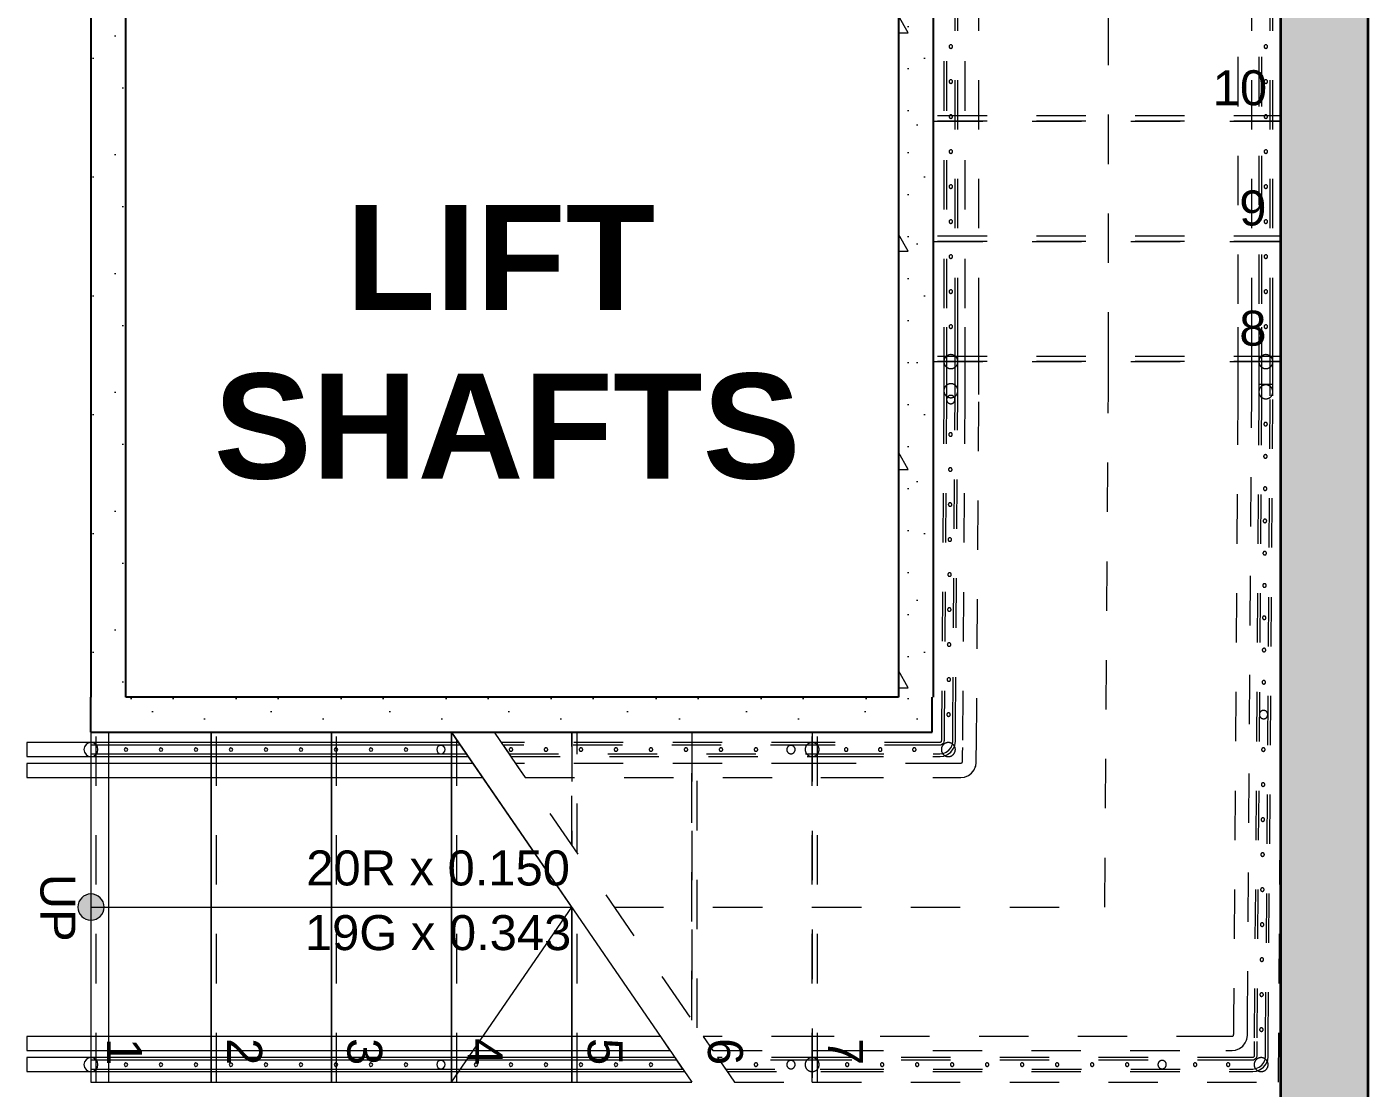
# Model space of a CAD drawing. Header units: millimetres. Extents: x -100675 to 28000, y -21133 to 42228.
# Drawn here: x -55198 to -51366, y 6027 to 9059 of the extents above; entities that cross this region are included whole.
import ezdxf

# ---------------------------------------------------------------- set-up
doc = ezdxf.new("R2010")
doc.units = ezdxf.units.MM
doc.header["$MEASUREMENT"] = 0
for name, pattern in [('Dense Dotted', [176.388884, 0, -176.388884]), ('Small Dashed', [282.222222, 141.111111, -141.111111]), ('Wipeout_Contour', [1000, 0, -1000])]:
    doc.linetypes.add(name, pattern=pattern)
for name, color, linetype, lineweight, true_color in [('New_Annotation - Text_Pen_No__86', 7, 'Continuous', 20, 0x5555ff), ('New_Interior - Stair & Railing_Pen_No__91', 171, 'Continuous', 13, 0xaaaaff), ('New_Structural - Bearing_Pen_No__169', 7, 'Continuous', 13, 0x68b353), ('New_Structural - Bearing_Pen_No__170', 7, 'Continuous', 13, 0x9f9f00), ('New_Structural - Stair & Railing_Pen_No__71', 171, 'Continuous', 20, 0xaaaaff), ('New_Structural - Stair & Railing_Pen_No__91', 171, 'Continuous', 13, 0xaaaaff)]:
    doc.layers.add(name, color=color, linetype=linetype, lineweight=lineweight, true_color=true_color)
for name, color, linetype in [('New_Interior - Stair & Railing', 7, 'Continuous'), ('New_Structural - Bearing', 7, 'Continuous'), ('New_Structural - Stair & Railing', 7, 'Continuous')]:
    doc.layers.add(name, color=color, linetype=linetype)
for name, color, linetype, lineweight in [('New_Interior - Stair & Railing_Pen_No__11', 171, 'Continuous', 18), ('New_Structural - Bearing_Pen_No__27', 7, 'Continuous', 35), ('New_Structural - Bearing_Pen_No__47', 7, 'Continuous', 25), ('New_Structural - Stair & Railing_Pen_No__11', 171, 'Continuous', 18)]:
    doc.layers.add(name, color=color, linetype=linetype, lineweight=lineweight)
doc.styles.add('GENERATED_STYLE_1', font='arial.ttf')
doc.styles.add('GENERATED_STYLE_2', font='arial.ttf')
pattern_1 = [(0, (0, 0), (0, 623.538), [60, -300]), (0, (180, 311.8), (0, 623.538), [60, -300]), (60, (0, 0), (-540, 311.769), [60, -300]), (60, (360, 0), (-540, 311.769), [60, -300]), (120, (60, 0), (540, 311.769), [60, -300]), (120, (420, 0), (540, 311.769), [60, -300]), (0, (0, 60), (0, 120), [0, -120, 0, -180]), (45, (60, 60), (-84.85282, 84.85282), [0, -90, 0, -150])]

# ---------------------------------------------------------------- blocks, each defined once
blk = doc.blocks.new('Stair_1')
at = {"layer": 'New_Structural - Stair & Railing_Pen_No__71', "linetype": 'Continuous', "lineweight": 20, "true_color": 0xaaaaff}
blk.add_hatch(color=161, dxfattribs=at).paths.add_polyline_path([(-55015, 6507, 1), (-55015, 6582, 1)])
at = {"layer": 'New_Structural - Stair & Railing_Pen_No__11', "color": 171, "linetype": 'Continuous', "lineweight": 18}
for p, q in [((-54671.6, 7044.5), (-55015, 7044.5)), ((-55015, 7044.5), (-55015, 6044.5)), ((-54671.6, 6044.5), (-54671.6, 7044.5)), ((-54328.2, 7044.5), (-54671.6, 7044.5)), ((-54671.6, 7044.5), (-54671.6, 6044.5)), ((-54328.2, 6044.5), (-54328.2, 7044.5)), ((-53984.8, 7044.5), (-54328.2, 7044.5)), ((-54328.2, 7044.5), (-54328.2, 6044.5)), ((-53984.8, 6044.5), (-53984.8, 7044.5)), ((-53984.8, 7044.5), (-53984.8, 6044.5)), ((-53984.8, 7044.5), (-53297.9, 6044.5)), ((-53641.3, 6544.5), (-53984.8, 7044.5)), ((-55015, 6544.5), (-54671.6, 6544.5)), ((-54671.6, 6544.5), (-53641.3, 6544.5)), ((-53984.8, 6044.5), (-53641.3, 6544.5)), ((-53641.3, 6044.5), (-53641.3, 6544.5)), ((-53641.3, 6544.5), (-53641.3, 6044.5)), ((-55015, 6044.5), (-54671.6, 6044.5)), ((-54671.6, 6044.5), (-54328.2, 6044.5)), ((-54328.2, 6044.5), (-53984.8, 6044.5)), ((-53984.8, 6044.5), (-53641.3, 6044.5)), ((-53641.3, 6044.5), (-53297.9, 6044.5))]:
    blk.add_line(p, q, dxfattribs=at)
at = {"layer": 'New_Structural - Stair & Railing_Pen_No__11', "color": 171, "linetype": 'Continuous', "lineweight": 18, "flags": 128}
blk.add_lwpolyline([(-55015, 6507, 1), (-55015, 6582, 1)], format="xyb", close=True, dxfattribs=at)
at = {"layer": 'New_Structural - Stair & Railing_Pen_No__91', "color": 161, "linetype": 'Small Dashed', "lineweight": 13, "true_color": 0xaaaaff}
for p, q in [((-52108.1, 8102.7), (-52108.1, 9819.8)), ((-52608.1, 9133), (-52608.1, 8789.6)), ((-51608.1, 8789.6), (-51608.1, 9133)), ((-51608.1, 8804.6), (-52608.1, 8804.6)), ((-51608.1, 8789.6), (-52608.1, 8789.6)), ((-52608.1, 8789.6), (-52608.1, 8446.2)), ((-52608.1, 8789.6), (-51608.1, 8789.6)), ((-51608.1, 8446.2), (-51608.1, 8789.6)), ((-51608.1, 8461.2), (-52608.1, 8461.2)), ((-51608.1, 8446.2), (-52608.1, 8446.2)), ((-52608.1, 8446.2), (-52608.1, 8102.7)), ((-52608.1, 8446.2), (-51608.1, 8446.2)), ((-51608.1, 8102.7), (-51608.1, 8446.2)), ((-51608.1, 8117.7), (-52608.1, 8117.7)), ((-51608.1, 8102.7), (-52608.1, 8102.7)), ((-52608.1, 8102.7), (-52608.1, 8019.8)), ((-52608.1, 8102.7), (-51608.1, 8102.7)), ((-52108.1, 8018), (-52108.1, 8102.7)), ((-51608.1, 8016.3), (-51608.1, 8102.7)), ((-52608.1, 8019.8), (-52615, 7044.5)), ((-52118.5, 6544.5), (-52108.1, 8018)), ((-51622, 6044.5), (-51608.1, 8016.3)), ((-55000, 6044.5), (-55000, 7044.5)), ((-54656.6, 6044.5), (-54656.6, 7044.5)), ((-54313.2, 6044.5), (-54313.2, 7044.5)), ((-53969.8, 6044.5), (-53969.8, 7022.6)), ((-53641.3, 7044.5), (-53863.4, 7044.5)), ((-53863.4, 7044.5), (-53176.6, 6044.5)), ((-53641.3, 6721.1), (-53641.3, 7044.5)), ((-53297.9, 7044.5), (-53641.3, 7044.5)), ((-53641.3, 7044.5), (-53641.3, 6721.1)), ((-53626.3, 6699.3), (-53626.3, 7044.5)), ((-53297.9, 6221.1), (-53297.9, 7044.5)), ((-52954.5, 7044.5), (-53297.9, 7044.5)), ((-53297.9, 7044.5), (-53297.9, 6221.1)), ((-53282.9, 6199.3), (-53282.9, 7044.5)), ((-52954.5, 6044.5), (-52954.5, 7044.5)), ((-52615, 7044.5), (-52954.5, 7044.5)), ((-52954.5, 7044.5), (-52954.5, 6044.5)), ((-52939.5, 6044.5), (-52939.5, 7044.5)), ((-53626.3, 6044.5), (-53626.3, 6522.6)), ((-53520, 6544.5), (-52954.5, 6544.5)), ((-52954.5, 6544.5), (-52118.5, 6544.5)), ((-53176.6, 6044.5), (-52954.5, 6044.5)), ((-52954.5, 6044.5), (-51622, 6044.5))]:
    blk.add_line(p, q, dxfattribs=at)
at = {"layer": 'New_Structural - Stair & Railing_Pen_No__91', "color": 161, "linetype": 'Continuous', "lineweight": 13, "true_color": 0xaaaaff}
for p, q in [((-53984.8, 7044.5), (-54965, 7044.5)), ((-54965, 7044.5), (-54965, 6044.5)), ((-54965, 6044.5), (-53297.9, 6044.5))]:
    blk.add_line(p, q, dxfattribs=at)
at = {"layer": 'New_Structural - Stair & Railing_Pen_No__71', "color": 161, "lineweight": 20, "true_color": 0xaaaaff, "char_height": 100, "style": 'GENERATED_STYLE_1'}
for s, insert, attachment_point in [('\\A1;{\\pql;\\fArial|b0|i0|c0|p34;10}', (-51809.9, 8884.4), 4), ('\\A1;{\\pql;\\fArial|b0|i0|c0|p34;9}', (-51734, 8541), 4), ('\\A1;{\\pql;\\fArial|b0|i0|c0|p34;8}', (-51734, 8197.6), 4), ('\\A1;{\\pqc;\\pt0,7100;\\fArial|b0|i0|c0|p34;20R x \\fArial|b0|i0|c0|p34;0.150\\fArial|b0|i0|c0|p34;\\A1{\\H.66x;\\S^  ;}\\fArial|b0|i0|c0|p34;\\fArial|b0|i0|c0|p34;\\fArial|b0|i0|c0|p34;\\fArial|b0|i0|c0|p34;\\A1{\\H.66x;\\S^  ;}\\fArial|b0|i0|c0|p34;\\fArial|b0|i0|c0|p34;\\fArial|b0|i0|c0|p34;\\fArial|b0|i0|c0|p34;\\A1{\\H.66x;\\S^  ;}\\fArial|b0|i0|c0|p34;}', (-53984.8, 6577.1), 8), ('\\A1;{\\pqc;\\pt0,7100;\\fArial|b0|i0|c0|p34;19G x \\fArial|b0|i0|c0|p34;0.343\\fArial|b0|i0|c0|p34;\\A1{\\H.66x;\\S^  ;}\\fArial|b0|i0|c0|p34;\\fArial|b0|i0|c0|p34;\\fArial|b0|i0|c0|p34;\\fArial|b0|i0|c0|p34;\\A1{\\H.66x;\\S^  ;}\\fArial|b0|i0|c0|p34;\\fArial|b0|i0|c0|p34;\\fArial|b0|i0|c0|p34;\\fArial|b0|i0|c0|p34;\\A1{\\H.66x;\\S^  ;}\\fArial|b0|i0|c0|p34;}', (-53984.8, 6521.6), 2)]:
    blk.add_mtext(s, dxfattribs=dict(at, insert=insert, attachment_point=attachment_point))
at = {"layer": 'New_Structural - Stair & Railing_Pen_No__71', "color": 161, "lineweight": 20, "true_color": 0xaaaaff, "char_height": 100, "attachment_point": 4, "rotation": 270, "style": 'GENERATED_STYLE_1'}
for s, insert in [('\\A1;{\\pql;\\fArial|b0|i0|c0|p34;UP}', (-55110.1, 6639.6)), ('\\A1;{\\pql;\\fArial|b0|i0|c0|p34;1}', (-54919.3, 6170.4)), ('\\A1;{\\pql;\\fArial|b0|i0|c0|p34;2}', (-54575.9, 6170.4)), ('\\A1;{\\pql;\\fArial|b0|i0|c0|p34;3}', (-54233.3, 6170.4)), ('\\A1;{\\pql;\\fArial|b0|i0|c0|p34;4}', (-53889, 6170.4)), ('\\A1;{\\pql;\\fArial|b0|i0|c0|p34;5}', (-53546.5, 6170.4)), ('\\A1;{\\pql;\\fArial|b0|i0|c0|p34;6}', (-53203, 6170.4)), ('\\A1;{\\pql;\\fArial|b0|i0|c0|p34;7}', (-52858.8, 6170.4))]:
    blk.add_mtext(s, dxfattribs=dict(at, insert=insert))
blk = doc.blocks.new('Wall_1', base_point=(-55015, 7044.5))
at = {"color": 254, "linetype": 'Wipeout_Contour', "lineweight": 0, "ltscale": 166318.437731}
blk.add_wipeout([(-55015, 7144.5), (-55015, 7044.5), (-54915, 7144.5)], dxfattribs=at).dxf.layer = 'New_Structural - Bearing'
at = {"layer": 'New_Structural - Bearing_Pen_No__169', "linetype": 'Continuous', "lineweight": 13, "true_color": 0x68b353}
h = blk.add_hatch(dxfattribs=at)
h.set_pattern_fill('Structural_Concrete', color=85, style=0, pattern_type=2)
h.set_pattern_definition(pattern_1)
h.paths.add_polyline_path([(-55015, 7144.5), (-55015, 7044.5), (-54915, 7144.5)])
at = {"color": 254, "linetype": 'Wipeout_Contour', "lineweight": 0, "ltscale": 166207.323171}
blk.add_wipeout([(-54915, 7144.5), (-55015, 7044.5), (-54915, 7044.5)], dxfattribs=at).dxf.layer = 'New_Structural - Bearing'
at = {"layer": 'New_Structural - Bearing_Pen_No__169', "linetype": 'Continuous', "lineweight": 13, "true_color": 0x68b353}
h = blk.add_hatch(dxfattribs=at)
h.set_pattern_fill('Structural_Concrete', color=85, style=0, pattern_type=2)
h.set_pattern_definition(pattern_1)
h.paths.add_polyline_path([(-54915, 7144.5), (-55015, 7044.5), (-54915, 7044.5)])
at = {"layer": 'New_Structural - Bearing_Pen_No__47', "color": 7, "linetype": 'Continuous', "lineweight": 25, "flags": 128}
blk.add_lwpolyline([(-55015, 7044.5), (-55015, 7144.5)], dxfattribs=at)
at = {"color": 254, "linetype": 'Wipeout_Contour', "lineweight": 0, "ltscale": 216917.403715}
blk.add_wipeout([(-54915, 7044.5), (-52611.1, 7044.5), (-52611.1, 7144.5), (-54915, 7144.5)], dxfattribs=at).dxf.layer = 'New_Structural - Bearing'
at = {"layer": 'New_Structural - Bearing_Pen_No__169', "linetype": 'Continuous', "lineweight": 13, "true_color": 0x68b353}
h = blk.add_hatch(dxfattribs=at)
h.set_pattern_fill('Structural_Concrete', color=85, style=0, pattern_type=2)
h.set_pattern_definition(pattern_1)
h.paths.add_polyline_path([(-54915, 7044.5), (-52611.1, 7044.5), (-52611.1, 7144.5), (-54915, 7144.5)])
at = {"layer": 'New_Structural - Bearing_Pen_No__47', "color": 7, "linetype": 'Continuous', "lineweight": 25, "flags": 128}
for points in [[(-52708.1, 7144.5), (-54915, 7144.5)], [(-52611.1, 7044.5), (-52611.1, 7144.5)], [(-55015, 7044.5), (-52611.1, 7044.5)]]:
    blk.add_lwpolyline(points, dxfattribs=at)
blk = doc.blocks.new('Wall_3', base_point=(-55015, 9444.5))
at = {"color": 254, "linetype": 'Wipeout_Contour', "lineweight": 0, "ltscale": 222361.994056}
blk.add_wipeout([(-54915, 7144.5), (-54915, 9344.5), (-55015, 9344.5), (-55015, 7144.5)], dxfattribs=at).dxf.layer = 'New_Structural - Bearing'
at = {"layer": 'New_Structural - Bearing_Pen_No__169', "linetype": 'Continuous', "lineweight": 13, "true_color": 0x68b353}
h = blk.add_hatch(dxfattribs=at)
h.set_pattern_fill('Structural_Concrete', color=85, style=0, pattern_type=2)
h.set_pattern_definition(pattern_1)
h.paths.add_polyline_path([(-54915, 7144.5), (-54915, 9344.5), (-55015, 9344.5), (-55015, 7144.5)])
at = {"layer": 'New_Structural - Bearing_Pen_No__47', "color": 7, "linetype": 'Continuous', "lineweight": 25, "flags": 128}
for points in [[(-55015, 9344.5), (-55015, 7144.5)], [(-54915, 7144.5), (-54915, 9344.5)]]:
    blk.add_lwpolyline(points, dxfattribs=at)
blk = doc.blocks.new('Wall_4', base_point=(-52708.1, 9444.5))
at = {"color": 254, "linetype": 'Wipeout_Contour', "lineweight": 0, "ltscale": 213242.802994}
blk.add_wipeout([(-52708.1, 9344.5), (-52708.1, 7144.5), (-52608.1, 7144.5), (-52608.1, 9344.5)], dxfattribs=at).dxf.layer = 'New_Structural - Bearing'
at = {"layer": 'New_Structural - Bearing_Pen_No__169', "linetype": 'Continuous', "lineweight": 13, "true_color": 0x68b353}
h = blk.add_hatch(dxfattribs=at)
h.set_pattern_fill('Structural_Concrete', color=85, style=0, pattern_type=2)
h.set_pattern_definition(pattern_1)
h.paths.add_polyline_path([(-52708.1, 9344.5), (-52708.1, 7144.5), (-52608.1, 7144.5), (-52608.1, 9344.5)])
at = {"layer": 'New_Structural - Bearing_Pen_No__47', "color": 7, "linetype": 'Continuous', "lineweight": 25, "flags": 128}
for points in [[(-52708.1, 9344.5), (-52708.1, 7144.5)], [(-52608.1, 7144.5), (-52608.1, 9344.5)]]:
    blk.add_lwpolyline(points, dxfattribs=at)
blk = doc.blocks.new('Wall_22', base_point=(-51615.8, 19694.5))
at = {"color": 254, "linetype": 'Wipeout_Contour', "lineweight": 0, "ltscale": 209874.548402}
blk.add_wipeout([(-51615.8, 5157.7), (-51365.8, 5157.7), (-51365.8, 13332.2), (-51615.8, 13332.2)], dxfattribs=at).dxf.layer = 'New_Structural - Bearing'
at = {"layer": 'New_Structural - Bearing_Pen_No__170', "linetype": 'Continuous', "lineweight": 13, "true_color": 0x9f9f00}
h = blk.add_hatch(dxfattribs=at)
h.set_pattern_fill('Structural_Concrete', color=54, style=0, pattern_type=2)
h.set_pattern_definition(pattern_1)
h.paths.add_polyline_path([(-51615.8, 5157.7), (-51365.8, 5157.7), (-51365.8, 13332.2), (-51615.8, 13332.2)])
at = {"layer": 'New_Structural - Bearing_Pen_No__27', "color": 7, "linetype": 'Continuous', "lineweight": 35, "flags": 128}
for points in [[(-51365.8, 5157.7), (-51365.8, 13332.2)], [(-51615.8, 12853), (-51615.8, 5157.7)]]:
    blk.add_lwpolyline(points, dxfattribs=at)
blk = doc.blocks.new('Railing_1')
at = {"layer": 'New_Interior - Stair & Railing_Pen_No__11', "color": 171, "linetype": 'Continuous', "lineweight": 18}
for p, q in [((-55015, 7014.5), (-55198.3, 7014.5)), ((-55198.3, 7014.5), (-55198.3, 6974.5)), ((-53964.1, 7014.5), (-55015, 7014.5)), ((-53936.7, 6974.5), (-53964.1, 7014.5)), ((-53959, 7007), (-55015, 7007)), ((-55015, 6982), (-53941.8, 6982)), ((-53941.8, 6982), (-53959, 7007)), ((-55198.3, 6974.5), (-55015, 6974.5)), ((-55015, 6954.5), (-55198.3, 6954.5)), ((-55198.3, 6954.5), (-55198.3, 6914.5)), ((-55015, 6974.5), (-53936.7, 6974.5)), ((-53922.9, 6954.5), (-55015, 6954.5)), ((-53895.5, 6914.5), (-53922.9, 6954.5)), ((-55198.3, 6914.5), (-55015, 6914.5)), ((-55015, 6914.5), (-53895.5, 6914.5))]:
    blk.add_line(p, q, dxfattribs=at)
at = {"layer": 'New_Interior - Stair & Railing_Pen_No__11', "color": 171, "linetype": 'Continuous', "lineweight": 18, "flags": 128}
for points in [[(-55015, 6974.5, 1), (-55015, 7014.5, 1)], [(-54915, 6989.5, 1), (-54915, 6999.5, 1)], [(-54815, 6989.5, 1), (-54815, 6999.5, 1)], [(-54715, 6989.5, 1), (-54715, 6999.5, 1)], [(-54615, 6989.5, 1), (-54615, 6999.5, 1)], [(-54515, 6989.5, 1), (-54515, 6999.5, 1)], [(-54415, 6989.5, 1), (-54415, 6999.5, 1)], [(-54315, 6989.5, 1), (-54315, 6999.5, 1)], [(-54215, 6989.5, 1), (-54215, 6999.5, 1)], [(-54115, 6989.5, 1), (-54115, 6999.5, 1)], [(-54015, 6982.5, 1), (-54015, 7006.5, 1)]]:
    blk.add_lwpolyline(points, format="xyb", close=True, dxfattribs=at)
at = {"layer": 'New_Interior - Stair & Railing_Pen_No__91', "color": 161, "linetype": 'Small Dashed', "lineweight": 13, "true_color": 0xaaaaff}
for p, q in [((-52578.1, 9807.3), (-52578.1, 8201.4)), ((-52570.6, 9807.3), (-52570.6, 8201.4)), ((-52545.6, 8201.4), (-52545.6, 9807.3)), ((-52538.1, 8201.4), (-52538.1, 9807.3)), ((-52518.1, 9807.4), (-52518.1, 8201.4)), ((-52478.1, 8201.4), (-52478.1, 9807.4)), ((-52578.1, 8201.4), (-52578.1, 8174.2)), ((-52578.1, 8174.2), (-52578.1, 8164.7)), ((-52578.1, 8164.7), (-52578.1, 8156.7)), ((-52570.6, 8201.4), (-52570.6, 8174.2)), ((-52570.6, 8174.2), (-52570.6, 8164.7)), ((-52570.6, 8164.7), (-52570.6, 8156.7)), ((-52545.6, 8174.2), (-52545.6, 8201.4)), ((-52545.6, 8164.7), (-52545.6, 8174.2)), ((-52545.6, 8156.7), (-52545.6, 8164.7)), ((-52538.1, 8174.2), (-52538.1, 8201.4)), ((-52538.1, 8164.7), (-52538.1, 8174.2)), ((-52538.1, 8156.7), (-52538.1, 8164.7)), ((-52518.1, 8201.4), (-52518.1, 8174.2)), ((-52518.1, 8174.2), (-52518.1, 8164.7)), ((-52518.1, 8164.7), (-52518.1, 8156.7)), ((-52478.1, 8174.2), (-52478.1, 8201.4)), ((-52478.1, 8164.7), (-52478.1, 8174.2)), ((-52478.1, 8156.7), (-52478.1, 8164.7)), ((-52578.1, 8156.7), (-52578.1, 8150.4)), ((-52578.1, 8150.4), (-52578.1, 8146.2)), ((-52578.1, 8146.2), (-52578.1, 8119.7)), ((-52570.6, 8156.7), (-52570.6, 8150.4)), ((-52570.6, 8150.4), (-52570.6, 8146.2)), ((-52570.6, 8146.2), (-52570.6, 8119.7)), ((-52545.6, 8150.4), (-52545.6, 8156.7)), ((-52545.6, 8146.2), (-52545.6, 8150.4)), ((-52545.6, 8119.7), (-52545.6, 8146.2)), ((-52538.1, 8150.4), (-52538.1, 8156.7)), ((-52538.1, 8146.2), (-52538.1, 8150.4)), ((-52538.1, 8119.7), (-52538.1, 8146.2)), ((-52518.1, 8156.7), (-52518.1, 8150.4)), ((-52518.1, 8150.4), (-52518.1, 8146.2)), ((-52518.1, 8146.2), (-52518.1, 8119.7)), ((-52478.1, 8150.4), (-52478.1, 8156.7)), ((-52478.1, 8146.2), (-52478.1, 8150.4)), ((-52478.1, 8119.7), (-52478.1, 8146.2)), ((-52578.1, 8119.7), (-52578.1, 8113.2)), ((-52578.1, 8113.2), (-52578.1, 8109.9)), ((-52578.1, 8109.9), (-52578.1, 8105)), ((-52578.1, 8105), (-52578.1, 8098.8)), ((-52578.1, 8098.8), (-52578.1, 8091.4)), ((-52578.1, 8091.4), (-52578.1, 8083.2)), ((-52570.6, 8119.7), (-52570.6, 8113.2)), ((-52570.6, 8113.2), (-52570.6, 8109.9)), ((-52570.6, 8109.9), (-52570.6, 8105)), ((-52570.6, 8105), (-52570.6, 8098.8)), ((-52570.6, 8098.8), (-52570.6, 8091.4)), ((-52570.6, 8091.4), (-52570.6, 8083.2)), ((-52545.6, 8113.2), (-52545.6, 8119.7)), ((-52545.6, 8109.9), (-52545.6, 8113.2)), ((-52545.6, 8105), (-52545.6, 8109.9)), ((-52545.6, 8098.8), (-52545.6, 8105)), ((-52545.6, 8091.4), (-52545.6, 8098.8)), ((-52545.6, 8083.2), (-52545.6, 8091.4)), ((-52538.1, 8113.2), (-52538.1, 8119.7)), ((-52538.1, 8109.9), (-52538.1, 8113.2)), ((-52538.1, 8105), (-52538.1, 8109.9)), ((-52538.1, 8098.8), (-52538.1, 8105)), ((-52538.1, 8091.4), (-52538.1, 8098.8)), ((-52538.1, 8083.2), (-52538.1, 8091.4)), ((-52518.1, 8119.7), (-52518.1, 8113.2)), ((-52518.1, 8113.2), (-52518.1, 8109.9)), ((-52518.1, 8109.9), (-52518.1, 8105)), ((-52518.1, 8105), (-52518.1, 8098.8)), ((-52518.1, 8098.8), (-52518.1, 8091.4)), ((-52518.1, 8091.4), (-52518.1, 8083.2)), ((-52478.1, 8113.2), (-52478.1, 8119.7)), ((-52478.1, 8109.9), (-52478.1, 8113.2)), ((-52478.1, 8105), (-52478.1, 8109.9)), ((-52478.1, 8098.8), (-52478.1, 8105)), ((-52478.1, 8091.4), (-52478.1, 8098.8)), ((-52478.1, 8083.2), (-52478.1, 8091.4)), ((-52578.1, 8083.2), (-52578.1, 8074.4)), ((-52578.1, 8074.4), (-52578.1, 8065.2)), ((-52578.1, 8065.2), (-52578.1, 8064.9)), ((-52578.1, 8064.9), (-52578.1, 8061.2)), ((-52578.1, 8061.2), (-52578.1, 8048.9)), ((-52578.1, 8048.9), (-52578.1, 8040.4)), ((-52570.6, 8083.2), (-52570.6, 8074.4)), ((-52570.6, 8074.4), (-52570.6, 8065.2)), ((-52570.6, 8065.2), (-52570.6, 8064.9)), ((-52570.6, 8064.9), (-52570.6, 8061.2)), ((-52570.6, 8061.2), (-52570.6, 8048.9)), ((-52570.6, 8048.9), (-52570.6, 8040.4)), ((-52545.6, 8074.4), (-52545.6, 8083.2)), ((-52545.6, 8065.2), (-52545.6, 8074.4)), ((-52545.6, 8064.9), (-52545.6, 8065.2)), ((-52545.6, 8061.2), (-52545.6, 8064.9)), ((-52545.6, 8048.9), (-52545.6, 8061.2)), ((-52545.6, 8040.4), (-52545.6, 8048.9)), ((-52538.1, 8074.4), (-52538.1, 8083.2)), ((-52538.1, 8065.2), (-52538.1, 8074.4)), ((-52538.1, 8064.9), (-52538.1, 8065.2)), ((-52538.1, 8061.2), (-52538.1, 8064.9)), ((-52538.1, 8048.9), (-52538.1, 8061.2)), ((-52538.1, 8040.4), (-52538.1, 8048.9)), ((-52518.1, 8083.2), (-52518.1, 8074.4)), ((-52518.1, 8074.4), (-52518.1, 8065.2)), ((-52518.1, 8065.2), (-52518.1, 8064.8)), ((-52518.1, 8064.8), (-52518.1, 8061.1)), ((-52518.1, 8061.1), (-52518.1, 8048.9)), ((-52518.1, 8048.9), (-52518.1, 8040.2)), ((-52478.1, 8074.4), (-52478.1, 8083.2)), ((-52478.1, 8065.2), (-52478.1, 8074.4)), ((-52478.1, 8064.8), (-52478.1, 8065.2)), ((-52478.1, 8061.1), (-52478.1, 8064.8)), ((-52478.1, 8048.9), (-52478.1, 8061.1)), ((-52478.1, 8040.2), (-52478.1, 8048.9)), ((-52578.1, 8019.6), (-52578.2, 8009.3)), ((-52578.1, 8040.4), (-52578.1, 8019.7)), ((-52578.1, 8019.7), (-52578.1, 8019.7)), ((-52578.1, 8019.7), (-52578.1, 8019.6)), ((-52570.6, 8019.6), (-52570.7, 8009.2)), ((-52570.6, 8040.4), (-52570.6, 8019.7)), ((-52570.6, 8019.7), (-52570.6, 8019.6)), ((-52570.6, 8019.6), (-52570.6, 8019.6)), ((-52545.7, 8009), (-52545.6, 8019.4)), ((-52545.6, 8019.7), (-52545.6, 8040.4)), ((-52545.6, 8019.5), (-52545.6, 8019.7)), ((-52545.6, 8019.4), (-52545.6, 8019.5)), ((-52538.2, 8009), (-52538.1, 8019.4)), ((-52538.1, 8019.6), (-52538.1, 8040.4)), ((-52538.1, 8019.4), (-52538.1, 8019.6)), ((-52538.1, 8019.4), (-52538.1, 8019.4)), ((-52518.1, 8019.4), (-52518.2, 8009)), ((-52518.1, 8040.2), (-52518.1, 8019.5)), ((-52518.1, 8019.5), (-52518.1, 8019.5)), ((-52518.1, 8019.5), (-52518.1, 8019.4)), ((-52478.2, 8008.7), (-52478.1, 8019.2)), ((-52478.1, 8019.4), (-52478.1, 8040.2)), ((-52478.1, 8019.2), (-52478.1, 8019.4)), ((-52478.1, 8019.2), (-52478.1, 8019.2)), ((-52578.2, 8009.3), (-52584.9, 7060.7)), ((-52570.7, 8009.2), (-52577.4, 7060.6)), ((-52552.4, 7060.4), (-52545.7, 8009)), ((-52544.9, 7060.4), (-52538.2, 8009)), ((-52518.2, 8009), (-52525.3, 7000.7)), ((-52485.3, 7000.4), (-52478.2, 8008.7)), ((-52584.9, 7060.7), (-52585, 7044.6)), ((-52577.4, 7060.6), (-52577.5, 7044.6)), ((-52552.5, 7044.4), (-52552.4, 7060.4)), ((-52545, 7044.3), (-52544.9, 7060.4)), ((-52929.5, 7014.5), (-53842.8, 7014.5)), ((-53842.8, 7014.5), (-53815.4, 6974.5)), ((-52904.5, 7014.5), (-52929.5, 7014.5)), ((-52892, 7014.5), (-52904.5, 7014.5)), ((-52606.2, 7014.5), (-52892, 7014.5)), ((-52591.5, 7014.5), (-52606.2, 7014.5)), ((-52588.9, 7014.8), (-52591.5, 7014.5)), ((-52587.7, 7015.3), (-52588.9, 7014.8)), ((-52586.7, 7016), (-52587.7, 7015.3)), ((-52586, 7017), (-52586.7, 7016)), ((-52585.5, 7018.2), (-52586, 7017)), ((-52585.2, 7020.5), (-52585.5, 7018.2)), ((-52585.1, 7020.7), (-52585.2, 7020.5)), ((-52585, 7044.6), (-52585.1, 7020.7)), ((-52578.2, 7016.2), (-52579.4, 7013.2)), ((-52578, 7017.5), (-52578.2, 7016.2)), ((-52577.6, 7020.2), (-52578, 7017.5)), ((-52577.5, 7044.6), (-52577.6, 7020.2)), ((-52553.9, 7009.5), (-52552.7, 7018.4)), ((-52552.7, 7018.4), (-52552.5, 7044.4)), ((-52546.6, 7007.5), (-52545.2, 7017.9)), ((-52545.2, 7017.9), (-52545, 7044.3)), ((-52931.9, 7007), (-53837.7, 7007)), ((-53837.7, 7007), (-53820.5, 6982)), ((-53820.5, 6982), (-52931.9, 6982)), ((-52904.5, 7007), (-52931.9, 7007)), ((-52931.9, 6982), (-52904.5, 6982)), ((-52890.8, 7007), (-52904.5, 7007)), ((-52904.5, 6982), (-52890.8, 6982)), ((-52606.2, 7007), (-52890.8, 7007)), ((-52890.8, 6982), (-52606.2, 6982)), ((-52591, 7007), (-52606.2, 7007)), ((-52606.2, 6982), (-52590.2, 6982)), ((-52587, 7007.5), (-52591, 7007)), ((-52590.2, 6982), (-52589.3, 6982)), ((-52589.3, 6982), (-52580.5, 6983.1)), ((-52588.8, 6974.5), (-52578.5, 6975.8)), ((-52584, 7008.7), (-52587, 7007.5)), ((-52581.4, 7010.7), (-52584, 7008.7)), ((-52579.4, 7013.2), (-52581.4, 7010.7)), ((-52580.5, 6983.1), (-52571.4, 6986.9)), ((-52578.5, 6975.8), (-52567.7, 6980.3)), ((-52571.4, 6986.9), (-52563.7, 6992.8)), ((-52567.7, 6980.3), (-52558.3, 6987.4)), ((-52563.7, 6992.8), (-52557.7, 7000.5)), ((-52558.3, 6987.4), (-52551.1, 6996.7)), ((-52557.7, 7000.5), (-52554.7, 7007.6)), ((-52554.7, 7007.6), (-52553.9, 7009.5)), ((-52551.1, 6996.7), (-52547.8, 7004.7)), ((-52547.8, 7004.7), (-52546.6, 7007.5)), ((-52525.4, 6984.6), (-52525.6, 6960.7)), ((-52525.3, 7000.7), (-52525.4, 6984.6)), ((-52485.6, 6957.9), (-52485.4, 6984.3)), ((-52485.4, 6984.3), (-52485.3, 7000.4)), ((-53815.4, 6974.5), (-52929.5, 6974.5)), ((-52929.5, 6954.5), (-53801.6, 6954.5)), ((-53801.6, 6954.5), (-53774.2, 6914.5)), ((-52929.5, 6974.5), (-52904.5, 6974.5)), ((-52904.5, 6954.5), (-52929.5, 6954.5)), ((-52904.5, 6974.5), (-52892, 6974.5)), ((-52892, 6954.5), (-52904.5, 6954.5)), ((-52892, 6974.5), (-52606.2, 6974.5)), ((-52546.6, 6954.5), (-52892, 6954.5)), ((-52606.2, 6974.5), (-52590.2, 6974.5)), ((-52590.2, 6974.5), (-52588.8, 6974.5)), ((-52531.9, 6954.5), (-52546.6, 6954.5)), ((-52529.3, 6954.8), (-52531.9, 6954.5)), ((-52528.2, 6955.3), (-52529.3, 6954.8)), ((-52527.2, 6956), (-52528.2, 6955.3)), ((-52526.4, 6957), (-52527.2, 6956)), ((-52525.9, 6958.2), (-52526.4, 6957)), ((-52525.6, 6960.5), (-52525.9, 6958.2)), ((-52525.6, 6960.7), (-52525.6, 6960.5)), ((-52491.6, 6936.7), (-52488.2, 6944.7)), ((-52488.2, 6944.7), (-52487, 6947.5)), ((-52487, 6947.5), (-52485.6, 6957.9)), ((-53774.2, 6914.5), (-52929.5, 6914.5)), ((-52929.5, 6914.5), (-52904.5, 6914.5)), ((-52904.5, 6914.5), (-52892, 6914.5)), ((-52892, 6914.5), (-52546.6, 6914.5)), ((-52546.6, 6914.5), (-52530.6, 6914.5)), ((-52530.6, 6914.5), (-52529.3, 6914.5)), ((-52529.3, 6914.5), (-52518.9, 6915.8)), ((-52518.9, 6915.8), (-52508.1, 6920.3)), ((-52508.1, 6920.3), (-52498.7, 6927.4)), ((-52498.7, 6927.4), (-52491.6, 6936.7))]:
    blk.add_line(p, q, dxfattribs=at)
at = {"layer": 'New_Interior - Stair & Railing_Pen_No__91', "color": 161, "linetype": 'Small Dashed', "lineweight": 13, "true_color": 0xaaaaff, "flags": 128}
for points in [[(-52553.1, 9002.7, 1), (-52563.1, 9002.7, 1)], [(-52553.1, 8902.7, 1), (-52563.1, 8902.7, 1)], [(-52553.1, 8802.7, 1), (-52563.1, 8802.7, 1)], [(-52553.1, 8702.7, 1), (-52563.1, 8702.7, 1)], [(-52553.1, 8602.7, 1), (-52563.1, 8602.7, 1)], [(-52553.1, 8502.7, 1), (-52563.1, 8502.7, 1)], [(-52553.1, 8402.7, 1), (-52563.1, 8402.7, 1)], [(-52553.1, 8302.7, 1), (-52563.1, 8302.7, 1)], [(-52553.1, 8202.7, 1), (-52563.1, 8202.7, 1)], [(-52538.1, 8102.7, 1), (-52578.1, 8102.7, 1)], [(-52538.1, 8019.5, 1), (-52578.1, 8019.7, 1)], [(-52546.3, 7994.4, 1), (-52570.3, 7994.5, 1)], [(-52554, 7894.4, 1), (-52564, 7894.5, 1)], [(-52554.7, 7794.4, 1), (-52564.7, 7794.5, 1)], [(-52555.4, 7694.4, 1), (-52565.4, 7694.5, 1)], [(-52556.1, 7594.4, 1), (-52566.1, 7594.5, 1)], [(-52556.8, 7494.4, 1), (-52566.8, 7494.5, 1)], [(-52557.5, 7394.4, 1), (-52567.5, 7394.5, 1)], [(-52558.2, 7294.4, 1), (-52568.2, 7294.5, 1)], [(-52558.9, 7194.4, 1), (-52568.9, 7194.5, 1)], [(-52559.6, 7094.4, 1), (-52569.6, 7094.5, 1)], [(-52954.5, 6974.5, 1), (-52954.5, 7014.5, 1)], [(-52565.3, 6974.5, 1), (-52565.3, 7014.5, 1)], [(-53815, 6989.5, 1), (-53815, 6999.5, 1)], [(-53715, 6989.5, 1), (-53715, 6999.5, 1)], [(-53615, 6989.5, 1), (-53615, 6999.5, 1)], [(-53515, 6989.5, 1), (-53515, 6999.5, 1)], [(-53415, 6989.5, 1), (-53415, 6999.5, 1)], [(-53315, 6989.5, 1), (-53315, 6999.5, 1)], [(-53215, 6989.5, 1), (-53215, 6999.5, 1)], [(-53115, 6989.5, 1), (-53115, 6999.5, 1)], [(-53015, 6982.5, 1), (-53015, 7006.5, 1)], [(-52857.2, 6989.5, 1), (-52857.2, 6999.5, 1)], [(-52759.9, 6989.5, 1), (-52759.9, 6999.5, 1)], [(-52662.6, 6989.5, 1), (-52662.6, 6999.5, 1)]]:
    blk.add_lwpolyline(points, format="xyb", close=True, dxfattribs=at)
blk = doc.blocks.new('Railing_2')
at = {"layer": 'New_Interior - Stair & Railing_Pen_No__11', "color": 171, "linetype": 'Continuous', "lineweight": 18}
for p, q in [((-55015, 6174.5), (-55198.3, 6174.5)), ((-55198.3, 6174.5), (-55198.3, 6134.5)), ((-53387.2, 6174.5), (-55015, 6174.5)), ((-53359.8, 6134.5), (-53387.2, 6174.5)), ((-55198.3, 6134.5), (-55015, 6134.5)), ((-55015, 6134.5), (-53359.8, 6134.5)), ((-55015, 6114.5), (-55198.3, 6114.5)), ((-55198.3, 6114.5), (-55198.3, 6074.5)), ((-53346, 6114.5), (-55015, 6114.5)), ((-53340.9, 6107), (-55015, 6107)), ((-53318.5, 6074.5), (-53346, 6114.5)), ((-53323.7, 6082), (-53340.9, 6107)), ((-55198.3, 6074.5), (-55015, 6074.5)), ((-55015, 6082), (-53323.7, 6082)), ((-55015, 6074.5), (-53318.5, 6074.5))]:
    blk.add_line(p, q, dxfattribs=at)
at = {"layer": 'New_Interior - Stair & Railing_Pen_No__11', "color": 171, "linetype": 'Continuous', "lineweight": 18, "flags": 128}
for points in [[(-55015, 6074.5, 1), (-55015, 6114.5, 1)], [(-54915, 6089.5, 1), (-54915, 6099.5, 1)], [(-54815, 6089.5, 1), (-54815, 6099.5, 1)], [(-54715, 6089.5, 1), (-54715, 6099.5, 1)], [(-54615, 6089.5, 1), (-54615, 6099.5, 1)], [(-54515, 6089.5, 1), (-54515, 6099.5, 1)], [(-54415, 6089.5, 1), (-54415, 6099.5, 1)], [(-54315, 6089.5, 1), (-54315, 6099.5, 1)], [(-54215, 6089.5, 1), (-54215, 6099.5, 1)], [(-54115, 6089.5, 1), (-54115, 6099.5, 1)], [(-54015, 6082.5, 1), (-54015, 6106.5, 1)], [(-53915, 6089.5, 1), (-53915, 6099.5, 1)], [(-53815, 6089.5, 1), (-53815, 6099.5, 1)], [(-53715, 6089.5, 1), (-53715, 6099.5, 1)], [(-53615, 6089.5, 1), (-53615, 6099.5, 1)], [(-53515, 6089.5, 1), (-53515, 6099.5, 1)], [(-53415, 6089.5, 1), (-53415, 6099.5, 1)]]:
    blk.add_lwpolyline(points, format="xyb", close=True, dxfattribs=at)
at = {"layer": 'New_Interior - Stair & Railing_Pen_No__91', "color": 161, "linetype": 'Small Dashed', "lineweight": 13, "true_color": 0xaaaaff}
for p, q in [((-51738.1, 9819.8), (-51738.1, 8201.4)), ((-51698.1, 8201.4), (-51698.1, 9819.8)), ((-51678.1, 9819.8), (-51678.1, 8201.4)), ((-51670.6, 9819.8), (-51670.6, 8201.4)), ((-51645.6, 8201.4), (-51645.6, 9819.8)), ((-51638.1, 8201.4), (-51638.1, 9819.8)), ((-51738.1, 8201.4), (-51738.1, 8174.2)), ((-51738.1, 8174.2), (-51738.1, 8164.7)), ((-51738.1, 8164.7), (-51738.1, 8156.7)), ((-51698.1, 8174.2), (-51698.1, 8201.4)), ((-51698.1, 8164.7), (-51698.1, 8174.2)), ((-51698.1, 8156.7), (-51698.1, 8164.7)), ((-51678.1, 8201.4), (-51678.1, 8174.2)), ((-51678.1, 8174.2), (-51678.1, 8164.7)), ((-51678.1, 8164.7), (-51678.1, 8156.7)), ((-51670.6, 8201.4), (-51670.6, 8174.2)), ((-51670.6, 8174.2), (-51670.6, 8164.7)), ((-51670.6, 8164.7), (-51670.6, 8156.7)), ((-51645.6, 8174.2), (-51645.6, 8201.4)), ((-51645.6, 8164.7), (-51645.6, 8174.2)), ((-51645.6, 8156.7), (-51645.6, 8164.7)), ((-51638.1, 8174.2), (-51638.1, 8201.4)), ((-51638.1, 8164.7), (-51638.1, 8174.2)), ((-51638.1, 8156.7), (-51638.1, 8164.7)), ((-51738.1, 8156.7), (-51738.1, 8150.4)), ((-51738.1, 8150.4), (-51738.1, 8146.2)), ((-51738.1, 8146.2), (-51738.1, 8119.7)), ((-51698.1, 8150.4), (-51698.1, 8156.7)), ((-51698.1, 8146.2), (-51698.1, 8150.4)), ((-51698.1, 8119.7), (-51698.1, 8146.2)), ((-51678.1, 8156.7), (-51678.1, 8150.4)), ((-51678.1, 8150.4), (-51678.1, 8146.2)), ((-51678.1, 8146.2), (-51678.1, 8119.7)), ((-51670.6, 8156.7), (-51670.6, 8150.4)), ((-51670.6, 8150.4), (-51670.6, 8146.2)), ((-51670.6, 8146.2), (-51670.6, 8119.7)), ((-51645.6, 8150.4), (-51645.6, 8156.7)), ((-51645.6, 8146.2), (-51645.6, 8150.4)), ((-51645.6, 8119.7), (-51645.6, 8146.2)), ((-51638.1, 8150.4), (-51638.1, 8156.7)), ((-51638.1, 8146.2), (-51638.1, 8150.4)), ((-51638.1, 8119.7), (-51638.1, 8146.2)), ((-51738.1, 8119.7), (-51738.1, 8113.2)), ((-51738.1, 8113.2), (-51738.1, 8109.9)), ((-51738.1, 8109.9), (-51738.1, 8105)), ((-51738.1, 8105), (-51738.1, 8098.8)), ((-51738.1, 8098.8), (-51738.1, 8091.4)), ((-51738.1, 8091.4), (-51738.1, 8083.2)), ((-51698.1, 8113.2), (-51698.1, 8119.7)), ((-51698.1, 8109.9), (-51698.1, 8113.2)), ((-51698.1, 8105), (-51698.1, 8109.9)), ((-51698.1, 8098.8), (-51698.1, 8105)), ((-51698.1, 8091.4), (-51698.1, 8098.8)), ((-51698.1, 8083.2), (-51698.1, 8091.4)), ((-51678.1, 8119.7), (-51678.1, 8113.2)), ((-51678.1, 8113.2), (-51678.1, 8109.9)), ((-51678.1, 8109.9), (-51678.1, 8105)), ((-51678.1, 8105), (-51678.1, 8098.8)), ((-51678.1, 8098.8), (-51678.1, 8091.4)), ((-51678.1, 8091.4), (-51678.1, 8083.2)), ((-51670.6, 8119.7), (-51670.6, 8113.2)), ((-51670.6, 8113.2), (-51670.6, 8109.9)), ((-51670.6, 8109.9), (-51670.6, 8105)), ((-51670.6, 8105), (-51670.6, 8098.8)), ((-51670.6, 8098.8), (-51670.6, 8091.4)), ((-51670.6, 8091.4), (-51670.6, 8083.2)), ((-51645.6, 8113.2), (-51645.6, 8119.7)), ((-51645.6, 8109.9), (-51645.6, 8113.2)), ((-51645.6, 8105), (-51645.6, 8109.9)), ((-51645.6, 8098.8), (-51645.6, 8105)), ((-51645.6, 8091.4), (-51645.6, 8098.8)), ((-51645.6, 8083.2), (-51645.6, 8091.4)), ((-51638.1, 8113.2), (-51638.1, 8119.7)), ((-51638.1, 8109.9), (-51638.1, 8113.2)), ((-51638.1, 8105), (-51638.1, 8109.9)), ((-51638.1, 8098.8), (-51638.1, 8105)), ((-51638.1, 8091.4), (-51638.1, 8098.8)), ((-51638.1, 8083.2), (-51638.1, 8091.4)), ((-51738.1, 8083.2), (-51738.1, 8074.4)), ((-51738.1, 8074.4), (-51738.1, 8065.2)), ((-51738.1, 8065.2), (-51738.1, 8063.6)), ((-51738.1, 8063.6), (-51738.1, 8059.7)), ((-51738.1, 8059.7), (-51738.1, 8048.9)), ((-51738.1, 8048.9), (-51738.1, 8038.1)), ((-51698.1, 8074.4), (-51698.1, 8083.2)), ((-51698.1, 8065.2), (-51698.1, 8074.4)), ((-51698.1, 8063.6), (-51698.1, 8065.2)), ((-51698.1, 8059.7), (-51698.1, 8063.6)), ((-51698.1, 8048.9), (-51698.1, 8059.7)), ((-51698.1, 8038.1), (-51698.1, 8048.9)), ((-51678.1, 8083.2), (-51678.1, 8074.4)), ((-51678.1, 8074.4), (-51678.1, 8065.2)), ((-51678.1, 8065.2), (-51678.1, 8063.5)), ((-51678.1, 8063.5), (-51678.1, 8059.6)), ((-51678.1, 8059.6), (-51678.1, 8038)), ((-51670.6, 8083.2), (-51670.6, 8074.4)), ((-51670.6, 8074.4), (-51670.6, 8065.2)), ((-51670.6, 8065.2), (-51670.6, 8063.5)), ((-51670.6, 8063.5), (-51670.6, 8059.6)), ((-51670.6, 8059.6), (-51670.6, 8038)), ((-51645.6, 8074.4), (-51645.6, 8083.2)), ((-51645.6, 8065.2), (-51645.6, 8074.4)), ((-51645.6, 8063.5), (-51645.6, 8065.2)), ((-51645.6, 8059.6), (-51645.6, 8063.5)), ((-51645.6, 8038), (-51645.6, 8059.6)), ((-51638.1, 8074.4), (-51638.1, 8083.2)), ((-51638.1, 8065.2), (-51638.1, 8074.4)), ((-51638.1, 8063.5), (-51638.1, 8065.2)), ((-51638.1, 8059.6), (-51638.1, 8063.5)), ((-51638.1, 8038), (-51638.1, 8059.6)), ((-51738.1, 8016.7), (-51738.2, 8005.9)), ((-51738.1, 8038.1), (-51738.1, 8016.8)), ((-51738.1, 8016.8), (-51738.1, 8016.7)), ((-51738.1, 8016.7), (-51738.1, 8016.7)), ((-51698.2, 8005.7), (-51698.1, 8016.4)), ((-51698.1, 8016.7), (-51698.1, 8038.1)), ((-51698.1, 8016.5), (-51698.1, 8016.7)), ((-51698.1, 8016.4), (-51698.1, 8016.5)), ((-51678.1, 8016.5), (-51678.2, 8005.7)), ((-51678.1, 8038), (-51678.1, 8016.6)), ((-51678.1, 8038), (-51638.1, 8038)), ((-51678.1, 8016.6), (-51678.1, 8016.5)), ((-51678.1, 8016.5), (-51678.1, 8016.5)), ((-51670.6, 8016.4), (-51670.7, 8005.6)), ((-51670.6, 8038), (-51670.6, 8016.5)), ((-51670.6, 8038), (-51645.6, 8038)), ((-51670.6, 8016.5), (-51670.6, 8016.5)), ((-51670.6, 8016.5), (-51670.6, 8016.4)), ((-51645.7, 8005.5), (-51645.6, 8016.3)), ((-51645.6, 8016.5), (-51645.6, 8038)), ((-51645.6, 8016.3), (-51645.6, 8016.5)), ((-51645.6, 8016.3), (-51645.6, 8016.3)), ((-51638.2, 8005.4), (-51638.1, 8016.2)), ((-51638.1, 8016.5), (-51638.1, 8038)), ((-51638.1, 8016.3), (-51638.1, 8016.5)), ((-51638.1, 8016.2), (-51638.1, 8016.3)), ((-51738.2, 8005.9), (-51750.7, 6220.7)), ((-51710.7, 6220.4), (-51698.2, 8005.7)), ((-51678.2, 8005.7), (-51691.2, 6160.7)), ((-51670.7, 8005.6), (-51683.7, 6160.6)), ((-51658.7, 6160.4), (-51645.7, 8005.5)), ((-51651.2, 6160.4), (-51638.2, 8005.4)), ((-51750.7, 6220.7), (-51750.9, 6204.6)), ((-51710.9, 6204.3), (-51710.7, 6220.4)), ((-52929.5, 6174.5), (-53265.9, 6174.5)), ((-53265.9, 6174.5), (-53238.4, 6134.5)), ((-52904.5, 6174.5), (-52929.5, 6174.5)), ((-52892, 6174.5), (-52904.5, 6174.5)), ((-51772.1, 6174.5), (-52892, 6174.5)), ((-51757.3, 6174.5), (-51772.1, 6174.5)), ((-51754.8, 6174.8), (-51757.3, 6174.5)), ((-51753.6, 6175.3), (-51754.8, 6174.8)), ((-51752.6, 6176), (-51753.6, 6175.3)), ((-51751.9, 6177), (-51752.6, 6176)), ((-51751.4, 6178.2), (-51751.9, 6177)), ((-51751.1, 6180.5), (-51751.4, 6178.2)), ((-51751, 6180.7), (-51751.1, 6180.5)), ((-51750.9, 6204.6), (-51751, 6180.7)), ((-51712.5, 6167.5), (-51711, 6177.9)), ((-51711, 6177.9), (-51710.9, 6204.3)), ((-53238.4, 6134.5), (-52929.5, 6134.5)), ((-52929.5, 6134.5), (-52904.5, 6134.5)), ((-52904.5, 6134.5), (-52892, 6134.5)), ((-52892, 6134.5), (-51772.1, 6134.5)), ((-51772.1, 6134.5), (-51756, 6134.5)), ((-51756, 6134.5), (-51754.7, 6134.5)), ((-51754.7, 6134.5), (-51744.4, 6135.8)), ((-51744.4, 6135.8), (-51733.5, 6140.3)), ((-51733.5, 6140.3), (-51724.2, 6147.4)), ((-51724.2, 6147.4), (-51717, 6156.7)), ((-51717, 6156.7), (-51713.6, 6164.7)), ((-51713.6, 6164.7), (-51712.5, 6167.5)), ((-51691.3, 6144.6), (-51691.4, 6120.7)), ((-51691.2, 6160.7), (-51691.3, 6144.6)), ((-51683.8, 6144.6), (-51683.9, 6120.2)), ((-51683.7, 6160.6), (-51683.8, 6144.6)), ((-51659, 6118.4), (-51658.8, 6144.4)), ((-51658.8, 6144.4), (-51658.7, 6160.4)), ((-51651.5, 6117.9), (-51651.3, 6144.3)), ((-51651.3, 6144.3), (-51651.2, 6160.4)), ((-52929.5, 6114.5), (-53224.7, 6114.5)), ((-53224.7, 6114.5), (-53197.2, 6074.5)), ((-52931.9, 6107), (-53219.6, 6107)), ((-53219.6, 6107), (-53202.4, 6082)), ((-52904.5, 6107), (-52931.9, 6107)), ((-52904.5, 6114.5), (-52929.5, 6114.5)), ((-52892, 6114.5), (-52904.5, 6114.5)), ((-52890.8, 6107), (-52904.5, 6107)), ((-51712.5, 6114.5), (-52892, 6114.5)), ((-51712.5, 6107), (-52890.8, 6107)), ((-51697.8, 6114.5), (-51712.5, 6114.5)), ((-51697.3, 6107), (-51712.5, 6107)), ((-51695.2, 6114.8), (-51697.8, 6114.5)), ((-51693.3, 6107.5), (-51697.3, 6107)), ((-51694, 6115.3), (-51695.2, 6114.8)), ((-51693, 6116), (-51694, 6115.3)), ((-51690.3, 6108.7), (-51693.3, 6107.5)), ((-51692.3, 6117), (-51693, 6116)), ((-51691.8, 6118.2), (-51692.3, 6117)), ((-51691.5, 6120.5), (-51691.8, 6118.2)), ((-51691.4, 6120.7), (-51691.5, 6120.5)), ((-51687.7, 6110.7), (-51690.3, 6108.7)), ((-51685.7, 6113.2), (-51687.7, 6110.7)), ((-51684.5, 6116.2), (-51685.7, 6113.2)), ((-51684.3, 6117.5), (-51684.5, 6116.2)), ((-51683.9, 6120.2), (-51684.3, 6117.5)), ((-51670, 6092.8), (-51664, 6100.5)), ((-51664.6, 6087.4), (-51657.4, 6096.7)), ((-51664, 6100.5), (-51661, 6107.6)), ((-51661, 6107.6), (-51660.2, 6109.5)), ((-51660.2, 6109.5), (-51659, 6118.4)), ((-51657.4, 6096.7), (-51654.1, 6104.7)), ((-51654.1, 6104.7), (-51652.9, 6107.5)), ((-51652.9, 6107.5), (-51651.5, 6117.9)), ((-53202.4, 6082), (-52931.9, 6082)), ((-53197.2, 6074.5), (-52929.5, 6074.5)), ((-52931.9, 6082), (-52904.5, 6082)), ((-52929.5, 6074.5), (-52904.5, 6074.5)), ((-52904.5, 6082), (-52890.8, 6082)), ((-52904.5, 6074.5), (-52892, 6074.5)), ((-52892, 6074.5), (-51712.5, 6074.5)), ((-52890.8, 6082), (-51712.5, 6082)), ((-51712.5, 6082), (-51696.4, 6082)), ((-51712.5, 6074.5), (-51696.4, 6074.5)), ((-51696.4, 6082), (-51695.6, 6082)), ((-51696.4, 6074.5), (-51695.1, 6074.5)), ((-51695.6, 6082), (-51686.8, 6083.1)), ((-51695.1, 6074.5), (-51684.8, 6075.8)), ((-51686.8, 6083.1), (-51677.7, 6086.9)), ((-51684.8, 6075.8), (-51674, 6080.3)), ((-51677.7, 6086.9), (-51670, 6092.8)), ((-51674, 6080.3), (-51664.6, 6087.4))]:
    blk.add_line(p, q, dxfattribs=at)
at = {"layer": 'New_Interior - Stair & Railing_Pen_No__91', "color": 161, "linetype": 'Small Dashed', "lineweight": 13, "true_color": 0xaaaaff, "flags": 128}
for points in [[(-51653.1, 9002.7, 1), (-51663.1, 9002.7, 1)], [(-51653.1, 8902.7, 1), (-51663.1, 8902.7, 1)], [(-51653.1, 8802.7, 1), (-51663.1, 8802.7, 1)], [(-51653.1, 8702.7, 1), (-51663.1, 8702.7, 1)], [(-51653.1, 8602.7, 1), (-51663.1, 8602.7, 1)], [(-51653.1, 8502.7, 1), (-51663.1, 8502.7, 1)], [(-51653.1, 8402.7, 1), (-51663.1, 8402.7, 1)], [(-51653.1, 8302.7, 1), (-51663.1, 8302.7, 1)], [(-51653.1, 8202.7, 1), (-51663.1, 8202.7, 1)], [(-51638.1, 8102.7, 1), (-51678.1, 8102.7, 1)], [(-51638.1, 8016.3, 1), (-51678.1, 8016.6, 1)], [(-51653.8, 7924.2, 1), (-51663.8, 7924.3, 1)], [(-51654.4, 7832, 1), (-51664.4, 7832.1, 1)], [(-51655.1, 7739.8, 1), (-51665.1, 7739.9, 1)], [(-51655.7, 7647.6, 1), (-51665.7, 7647.7, 1)], [(-51656.4, 7555.4, 1), (-51666.4, 7555.5, 1)], [(-51657, 7463.2, 1), (-51667, 7463.3, 1)], [(-51657.7, 7371, 1), (-51667.7, 7371.1, 1)], [(-51658.3, 7278.8, 1), (-51668.3, 7278.9, 1)], [(-51659, 7186.6, 1), (-51669, 7186.7, 1)], [(-51652.6, 7094.4, 1), (-51676.6, 7094.5, 1)], [(-51660.3, 6994.4, 1), (-51670.3, 6994.5, 1)], [(-51661, 6894.4, 1), (-51671, 6894.5, 1)], [(-51661.7, 6794.4, 1), (-51671.7, 6794.5, 1)], [(-51662.4, 6694.4, 1), (-51672.4, 6694.5, 1)], [(-51663.1, 6594.4, 1), (-51673.1, 6594.5, 1)], [(-51663.8, 6494.4, 1), (-51673.8, 6494.5, 1)], [(-51664.5, 6394.4, 1), (-51674.5, 6394.5, 1)], [(-51665.2, 6294.4, 1), (-51675.2, 6294.5, 1)], [(-51665.9, 6194.4, 1), (-51675.9, 6194.5, 1)], [(-53115, 6089.5, 1), (-53115, 6099.5, 1)], [(-53015, 6082.5, 1), (-53015, 6106.5, 1)], [(-52954.5, 6074.5, 1), (-52954.5, 6114.5, 1)], [(-52854.5, 6089.5, 1), (-52854.5, 6099.5, 1)], [(-52754.5, 6089.5, 1), (-52754.5, 6099.5, 1)], [(-52654.5, 6089.5, 1), (-52654.5, 6099.5, 1)], [(-52554.5, 6089.5, 1), (-52554.5, 6099.5, 1)], [(-52454.5, 6089.5, 1), (-52454.5, 6099.5, 1)], [(-52354.5, 6089.5, 1), (-52354.5, 6099.5, 1)], [(-52254.5, 6089.5, 1), (-52254.5, 6099.5, 1)], [(-52154.5, 6089.5, 1), (-52154.5, 6099.5, 1)], [(-52054.5, 6089.5, 1), (-52054.5, 6099.5, 1)], [(-51954.5, 6082.5, 1), (-51954.5, 6106.5, 1)], [(-51860.2, 6089.5, 1), (-51860.2, 6099.5, 1)], [(-51765.9, 6089.5, 1), (-51765.9, 6099.5, 1)], [(-51671.6, 6074.5, 1), (-51671.6, 6114.5, 1)]]:
    blk.add_lwpolyline(points, format="xyb", close=True, dxfattribs=at)

msp = doc.modelspace()

# ---------------------------------------------------------------- block references
at = {"layer": 'New_Structural - Stair & Railing', "color": 8, "linetype": 'Dense Dotted', "lineweight": 15}
msp.add_blockref('Stair_1', (0, 0), dxfattribs=at)

# ---------------------------------------------------------------- texts
at = {"layer": 'New_Annotation - Text_Pen_No__86', "color": 173, "linetype": 'Continuous', "lineweight": 20, "true_color": 0x5555ff, "char_height": 300, "attachment_point": 2, "style": 'GENERATED_STYLE_2'}
for s, insert in [('\\A1;{\\pqc;\\fArial|b1|i0|c0|p34;LIFT}', (-53844.8, 8549.8)), ('\\A1;{\\pqc;\\fArial|b1|i0|c0|p34;SHAFTS}', (-53825.7, 8068.8))]:
    msp.add_mtext(s, dxfattribs=dict(at, insert=insert))

# ---------------------------------------------------------------- next in the draw order: block references
at = {"layer": 'New_Structural - Bearing', "color": 7, "lineweight": 35}
msp.add_blockref('Wall_22', (-51615.8, 19694.5), dxfattribs=at)
at = {"layer": 'New_Structural - Bearing', "color": 7, "lineweight": 25}
msp.add_blockref('Wall_1', (-55015, 7044.5), dxfattribs=at)

# ---------------------------------------------------------------- next in the draw order: block references
for name, p in [('Wall_3', (-55015, 9444.5)), ('Wall_4', (-52708.1, 9444.5))]:
    msp.add_blockref(name, p, dxfattribs=at)

# ---------------------------------------------------------------- next in the draw order: block references
at = {"layer": 'New_Interior - Stair & Railing', "color": 7, "linetype": 'Continuous', "lineweight": 13}
for name in ['Railing_2', 'Railing_1']:
    msp.add_blockref(name, (0, 0), dxfattribs=at)

doc.saveas('drawing.dxf')
